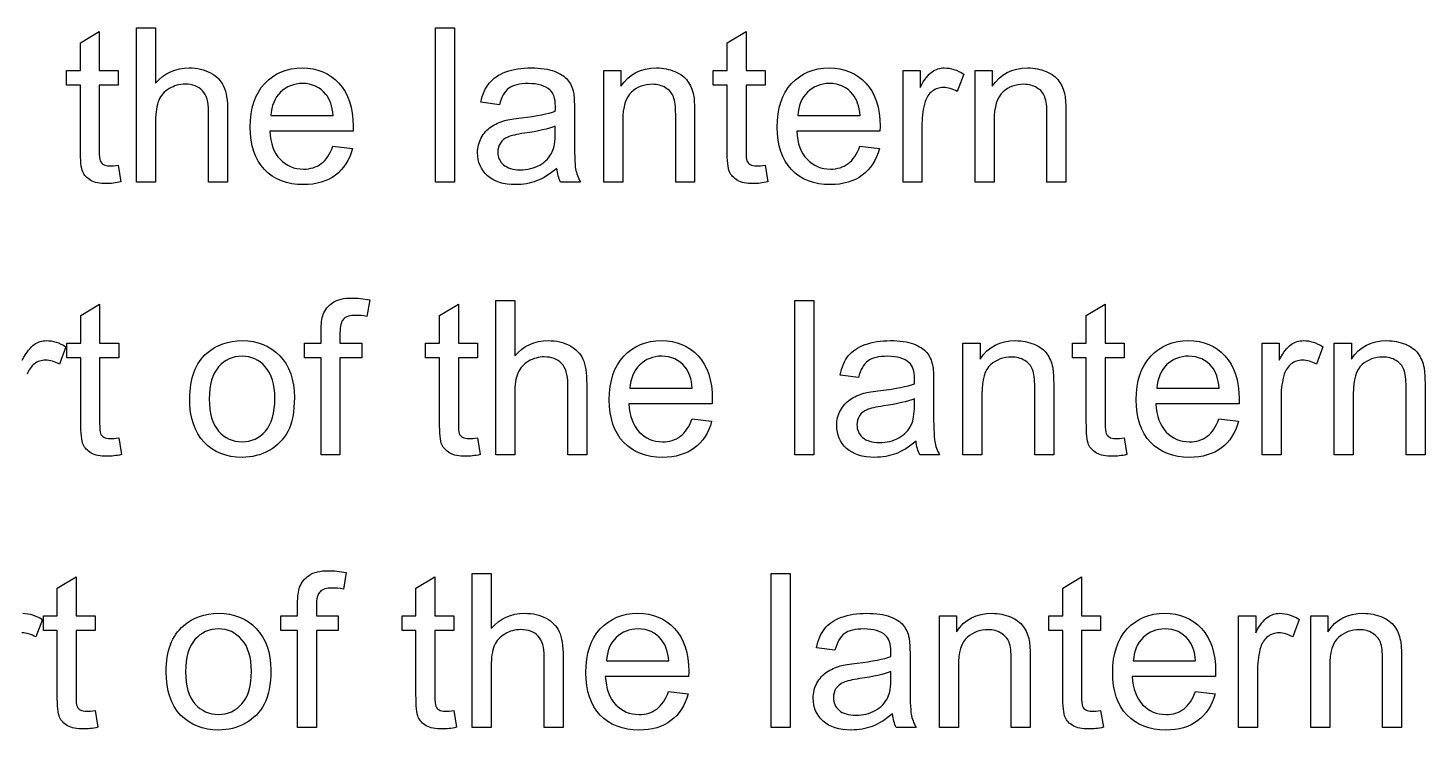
# Model space of a CAD drawing. Extents: x 7 to 424, y 205 to 291.
# Drawn here: x 262.09 to 294.14, y 267.95 to 284.05 of the extents above; entities that cross this region are included whole.
import ezdxf

# ---------------------------------------------------------------- set-up
doc = ezdxf.new("R2010")
doc.units = 0
doc.layers.add('Layer_1', color=7, linetype='CONTINUOUS')

msp = doc.modelspace()

# ---------------------------------------------------------------- linework, layer by layer
at = {"layer": 'Layer_1', "color": 7}
for points in [[(263.293685, 281.262001), (263.293685, 282.735466), (262.975365, 282.735466), (262.975365, 283.073074), (263.293685, 283.073074), (263.293685, 283.707333), (263.725353, 283.967763), (263.725353, 283.073074), (264.161863, 283.073074), (264.161863, 282.735466), (263.725353, 282.735466), (263.725353, 281.237871)], [(264.583873, 280.511987), (264.583873, 284.047349), (265.017975, 284.047349), (265.017975, 282.778858)], [(278.129667, 281.262001), (278.129667, 282.735466), (277.81132, 282.735466), (277.81132, 283.073074), (278.129667, 283.073074), (278.129667, 283.707333), (278.561334, 283.967763), (278.561334, 283.073074), (278.997817, 283.073074), (278.997817, 282.735466), (278.561334, 282.735466), (278.561334, 281.237871)], [(275.3009, 280.511987), (275.3009, 283.073074), (275.691558, 283.073074), (275.691558, 282.708928)], [(282.164219, 280.511987), (282.164219, 283.073074), (282.554876, 283.073074), (282.554876, 282.684825)], [(283.555689, 282.99108), (283.406173, 282.588358)], [(283.818552, 280.511987), (283.818552, 283.073074), (284.20921, 283.073074), (284.20921, 282.708928)], [(272.90404, 282.28451), (272.479595, 282.342374)], [(266.669875, 282.134994), (266.669875, 280.511987), (266.235799, 280.511987), (266.235799, 282.134994)], [(267.66103, 282.038527), (269.091103, 282.038527)], [(274.625869, 282.163913), (274.625869, 281.585137)], [(277.382033, 282.08676), (277.382033, 280.511987), (276.947958, 280.511987), (276.947958, 282.06988)], [(279.747805, 282.038527), (281.177878, 282.038527)], [(285.899685, 282.08676), (285.899685, 280.511987), (285.46561, 280.511987), (285.46561, 282.06988)], [(265.017975, 281.913114), (265.017975, 280.511987), (264.583873, 280.511987)], [(274.18674, 281.638186), (274.18674, 281.797359)], [(275.734949, 281.910707), (275.734949, 280.511987), (275.3009, 280.511987)], [(282.598294, 281.852816), (282.598294, 280.511987), (282.164219, 280.511987)], [(284.252601, 281.910707), (284.252601, 280.511987), (283.818552, 280.511987)], [(269.546663, 281.681604), (267.636715, 281.681604)], [(281.633438, 281.681604), (279.72349, 281.681604)], [(269.086076, 281.336746), (269.086288, 281.336746)], [(269.086288, 281.336746), (269.534836, 281.281289)], [(281.172851, 281.336746), (281.173063, 281.336746)], [(281.173063, 281.336746), (281.621611, 281.281289)], [(264.161863, 280.900263), (264.224569, 280.516829)], [(274.22312, 280.827899), (274.222909, 280.827899)], [(278.997817, 280.900263), (279.060524, 280.516829)], [(274.76332, 280.511987), (274.309956, 280.511987)], [(263.303343, 275.009421), (263.303343, 276.482885), (262.985022, 276.482885), (262.985022, 276.820494), (263.303343, 276.820494), (263.303343, 277.454753), (263.73501, 277.715182), (263.73501, 276.820494), (264.171493, 276.820494), (264.171493, 276.482885), (263.73501, 276.482885), (263.73501, 274.985291)], [(269.930335, 277.811649), (269.865221, 277.433031)], [(271.53162, 275.009421), (271.53162, 276.482885), (271.213273, 276.482885), (271.213273, 276.820494), (271.53162, 276.820494), (271.53162, 277.454753), (271.963287, 277.715182), (271.963287, 276.820494), (272.399771, 276.820494), (272.399771, 276.482885), (271.963287, 276.482885), (271.963287, 274.985291)], [(272.821807, 274.259406), (272.821807, 277.794769), (273.255883, 277.794769), (273.255883, 276.526304)], [(286.367575, 275.009421), (286.367575, 276.482885), (286.049228, 276.482885), (286.049228, 276.820494), (286.367575, 276.820494), (286.367575, 277.454753), (286.799242, 277.715182), (286.799242, 276.820494), (287.235725, 276.820494), (287.235725, 276.482885), (286.799242, 276.482885), (286.799242, 274.985291)], [(268.816175, 274.259406), (268.816175, 276.482885), (268.43274, 276.482885), (268.43274, 276.820494), (268.816175, 276.820494), (268.816175, 277.093015)], [(269.247842, 277.056793), (269.247842, 276.820441), (269.747058, 276.820441), (269.747058, 276.482833), (269.247842, 276.482833), (269.247842, 274.259354), (268.816175, 274.259406)], [(262.960892, 276.738499), (262.811376, 276.335777)], [(283.538808, 274.259406), (283.538808, 276.820494), (283.929466, 276.820494), (283.929466, 276.456348)], [(290.402126, 274.259406), (290.402126, 276.820494), (290.792784, 276.820494), (290.792784, 276.432244)], [(291.793597, 276.738499), (291.644081, 276.335777)], [(292.05646, 274.259406), (292.05646, 276.820494), (292.447117, 276.820494), (292.447117, 276.456348)], [(281.141948, 276.03193), (280.717503, 276.089794)], [(273.255883, 275.660534), (273.255883, 274.259406), (272.821807, 274.259406)], [(274.907809, 275.882414), (274.907809, 274.259406), (274.473707, 274.259406), (274.473707, 275.882414)], [(275.898965, 275.785946), (277.329011, 275.785946)], [(282.863777, 275.911333), (282.863777, 275.332556)], [(283.972857, 275.658126), (283.972857, 274.259406), (283.538808, 274.259406)], [(285.619941, 275.83418), (285.619941, 274.259406), (285.185866, 274.259406), (285.185866, 275.8173)], [(287.98574, 275.785946), (289.415786, 275.785946)], [(292.490483, 275.658126), (292.490483, 274.259406), (292.05646, 274.259406)], [(294.137593, 275.83418), (294.137593, 274.259406), (293.703491, 274.259406), (293.703491, 275.8173)], [(277.784571, 275.429024), (275.874596, 275.429024)], [(282.424648, 275.385632), (282.424648, 275.544779)], [(289.871346, 275.429024), (287.961372, 275.429024)], [(290.836202, 275.600262), (290.836202, 274.259406), (290.402126, 274.259406)], [(277.323957, 275.084166), (277.324196, 275.084166)], [(277.324196, 275.084166), (277.772744, 275.028709)], [(289.410733, 275.084166), (289.410971, 275.084166)], [(289.410971, 275.084166), (289.859519, 275.028709)], [(264.171493, 274.647683), (264.2342, 274.264248)], [(272.399771, 274.647683), (272.462477, 274.264248)], [(287.235725, 274.647683), (287.298432, 274.264248)], [(282.461028, 274.575345), (282.460816, 274.575345)], [(283.001228, 274.259406), (282.547864, 274.259406)], [(262.763143, 268.75684), (262.763143, 270.230305), (262.444823, 270.230305), (262.444823, 270.567913), (262.763143, 270.567913), (262.763143, 271.202173), (263.194811, 271.462628), (263.194811, 270.567913), (263.63132, 270.567913), (263.63132, 270.230305), (263.194811, 270.230305), (263.194811, 268.73271)], [(269.390135, 271.559069), (269.325021, 271.180477)], [(270.99142, 268.75684), (270.99142, 270.230305), (270.6731, 270.230305), (270.6731, 270.567913), (270.99142, 270.567913), (270.99142, 271.202173), (271.423088, 271.462628), (271.423088, 270.567913), (271.859571, 270.567913), (271.859571, 270.230305), (271.423088, 270.230305), (271.423088, 268.73271)], [(272.281608, 268.006853), (272.281608, 271.542189), (272.715683, 271.542189), (272.715683, 270.273723)], [(285.827375, 268.75684), (285.827375, 270.230305), (285.509055, 270.230305), (285.509055, 270.567913), (285.827375, 270.567913), (285.827375, 271.202173), (286.259042, 271.462628), (286.259042, 270.567913), (286.695552, 270.567913), (286.695552, 270.230305), (286.259042, 270.230305), (286.259042, 268.73271)], [(268.276001, 268.006853), (268.276001, 270.230305), (267.892541, 270.230305), (267.892541, 270.567913), (268.276001, 270.567913), (268.276001, 270.840434)], [(268.707669, 270.804239), (268.707669, 270.567887), (269.206858, 270.567887), (269.206858, 270.230279), (268.707669, 270.230279), (268.707669, 268.006826), (268.276001, 268.006853)], [(262.420719, 270.485945), (262.271203, 270.083197)], [(282.998609, 268.006853), (282.998609, 270.567913), (283.389292, 270.567913), (283.389292, 270.203767)], [(289.861927, 268.006853), (289.861927, 270.567913), (290.25261, 270.567913), (290.25261, 270.179664)], [(291.253397, 270.485945), (291.103881, 270.083197)], [(291.51626, 268.006853), (291.51626, 270.567913), (291.906944, 270.567913), (291.906944, 270.203767)], [(274.367609, 269.629833), (274.367609, 268.006853), (273.933534, 268.006853), (273.933534, 269.629833)], [(275.358765, 269.533366), (276.788811, 269.533366)], [(280.601748, 269.779349), (280.177303, 269.837214)], [(282.323603, 269.658752), (282.323603, 269.079976)], [(285.079742, 269.5816), (285.079742, 268.006853), (284.645666, 268.006853), (284.645666, 269.564719)], [(287.44554, 269.533366), (288.875586, 269.533366)], [(293.597393, 269.5816), (293.597393, 268.006853), (293.163318, 268.006853), (293.163318, 269.564719)], [(272.715683, 269.407954), (272.715683, 268.006853), (272.281608, 268.006853)], [(281.884475, 269.133051), (281.884475, 269.292198)], [(283.432631, 269.405546), (283.432631, 268.006853), (282.998609, 268.006853)], [(290.296002, 269.347681), (290.296002, 268.006853), (289.861927, 268.006853)], [(291.950283, 269.405546), (291.950283, 268.006853), (291.51626, 268.006853)], [(277.244371, 269.176443), (275.334397, 269.176443)], [(289.331146, 269.176443), (287.421172, 269.176443)], [(276.783758, 268.831585), (276.783996, 268.831585)], [(276.783996, 268.831585), (277.232544, 268.776129)], [(288.870533, 268.831585), (288.870771, 268.831585)], [(288.870771, 268.831585), (289.319319, 268.776129)], [(263.63132, 268.395102), (263.694026, 268.011668)], [(271.859571, 268.395102), (271.922277, 268.011668)], [(281.920881, 268.322765), (281.920643, 268.322765)], [(286.695552, 268.395102), (286.758232, 268.011668)], [(282.461081, 268.006853), (282.007691, 268.006853)]]:
    msp.add_lwpolyline(points, dxfattribs=at)
for points in [[(271.442376, 280.511987), (271.442376, 284.047349), (271.876451, 284.047349), (271.876451, 280.511987)], [(267.66103, 282.038527)], [(279.747805, 282.038527)], [(264.161836, 280.900316)], [(278.997817, 280.900316)], [(279.680284, 274.259406), (279.680284, 277.794769), (280.114386, 277.794769), (280.114386, 274.259406)], [(275.898965, 275.785946)], [(287.98574, 275.785946)], [(265.801724, 275.539963)], [(266.247864, 275.539963)], [(264.171493, 274.647735)], [(272.399771, 274.647735)], [(287.235725, 274.647735)], [(279.14011, 268.006853), (279.14011, 271.542189), (279.574186, 271.542189), (279.574186, 268.006853)], [(275.358765, 269.533366)], [(287.44554, 269.533366)], [(265.261524, 269.287383)], [(265.707664, 269.287383)], [(263.631294, 268.395155)], [(271.859571, 268.395155)], [(286.695526, 268.395155)]]:
    msp.add_lwpolyline(points, close=True, dxfattribs=at)
for points in [[(265.017975, 282.778858), (265.22054, 283.013596), (265.476163, 283.130965), (265.784843, 283.130965)], [(265.784843, 283.130965), (265.97455, 283.130965), (266.139341, 283.093183), (266.279217, 283.017618)], [(266.279217, 283.017618), (266.419094, 282.943658), (266.518771, 282.840761), (266.578249, 282.708928)], [(267.521171, 282.774042), (267.743033, 283.011991), (268.030812, 283.130965), (268.384507, 283.130965)], [(268.384507, 283.130965), (268.726948, 283.130965), (269.006692, 283.014407), (269.223739, 282.781292)], [(272.670095, 282.781292), (272.758519, 282.893828), (272.886339, 282.979835), (273.053556, 283.039313)], [(273.053556, 283.039313), (273.220755, 283.100414), (273.414483, 283.130965), (273.63474, 283.130965)], [(273.63474, 283.130965), (273.853391, 283.130965), (274.031041, 283.105239), (274.16769, 283.053786)], [(274.16769, 283.053786), (274.304338, 283.002333), (274.404818, 282.937219), (274.46913, 282.858444)], [(275.691558, 282.708928), (275.879659, 282.990286), (276.151359, 283.130965), (276.50666, 283.130965)], [(276.50666, 283.130965), (276.661, 283.130965), (276.802481, 283.102831), (276.931104, 283.046563)], [(276.931104, 283.046563), (277.061332, 282.9919), (277.158602, 282.919554), (277.222913, 282.829525)], [(279.607947, 282.774042), (279.829809, 283.011991), (280.117587, 283.130965), (280.471282, 283.130965)], [(280.471282, 283.130965), (280.813723, 283.130965), (281.093467, 283.014407), (281.310514, 282.781292)], [(282.554876, 282.684825), (282.654553, 282.866488), (282.746196, 282.986264), (282.829804, 283.044155)], [(282.829804, 283.044155), (282.915, 283.102028), (283.008248, 283.130965), (283.109548, 283.130965)], [(283.109548, 283.130965), (283.255845, 283.130965), (283.404559, 283.084337), (283.555689, 282.99108)], [(284.20921, 282.708928), (284.397311, 282.990286), (284.669011, 283.130965), (285.024311, 283.130965)], [(285.024311, 283.130965), (285.178652, 283.130965), (285.320133, 283.102831), (285.448756, 283.046563)], [(285.448756, 283.046563), (285.578984, 282.9919), (285.676254, 282.919554), (285.740565, 282.829525)], [(265.695626, 282.757162), (265.567003, 282.757162), (265.445621, 282.723401), (265.33148, 282.655879)], [(266.093533, 282.607646), (266.000276, 282.707323), (265.86764, 282.757162), (265.695626, 282.757162)], [(266.578249, 282.708928), (266.639333, 282.577095), (266.669875, 282.385784), (266.669875, 282.134994)], [(267.188378, 281.770848), (267.188378, 282.201713), (267.299309, 282.536111), (267.521171, 282.774042)], [(268.389322, 282.774042), (268.189968, 282.774042), (268.021966, 282.707323), (267.885317, 282.573885)], [(268.927114, 282.523244), (268.788843, 282.690443), (268.609579, 282.774042), (268.389322, 282.774042)], [(269.223739, 282.781292), (269.440785, 282.548158), (269.549308, 282.220181), (269.549308, 281.797359)], [(272.479595, 282.342374), (272.518172, 282.524055), (272.581672, 282.670361), (272.670095, 282.781292)], [(273.11867, 282.663102), (273.022203, 282.59237), (272.95066, 282.466173), (272.90404, 282.28451)], [(273.572033, 282.771634), (273.367846, 282.771634), (273.216725, 282.735457), (273.11867, 282.663102)], [(274.066407, 282.624526), (273.955476, 282.722598), (273.790685, 282.771634), (273.572033, 282.771634)], [(274.46913, 282.858444), (274.533441, 282.781274), (274.578456, 282.683202), (274.604173, 282.564228)], [(276.415008, 282.754754), (276.230117, 282.754754), (276.07015, 282.696069), (275.935107, 282.5787)], [(276.716448, 282.675167), (276.631234, 282.728225), (276.530754, 282.754754), (276.415008, 282.754754)], [(276.897317, 282.465379), (276.863556, 282.553803), (276.803266, 282.623732), (276.716448, 282.675167)], [(277.222913, 282.829525), (277.287224, 282.739479), (277.332239, 282.632561), (277.357956, 282.508771)], [(279.275154, 281.770848), (279.275154, 282.201713), (279.386085, 282.536111), (279.607947, 282.774042)], [(280.476097, 282.774042), (280.276743, 282.774042), (280.108741, 282.707323), (279.972093, 282.573885)], [(281.01389, 282.523244), (280.875618, 282.690443), (280.696354, 282.774042), (280.476097, 282.774042)], [(281.310514, 282.781292), (281.52756, 282.548158), (281.636084, 282.220181), (281.636084, 281.797359)], [(283.087826, 282.682417), (282.992982, 282.682417), (282.907777, 282.653471), (282.832212, 282.595581)], [(283.406173, 282.588358), (283.300057, 282.651064), (283.193942, 282.682417), (283.087826, 282.682417)], [(284.93266, 282.754754), (284.747769, 282.754754), (284.587802, 282.696069), (284.452758, 282.5787)], [(285.2341, 282.675167), (285.148886, 282.728225), (285.048406, 282.754754), (284.93266, 282.754754)], [(285.414969, 282.465379), (285.381208, 282.553803), (285.320918, 282.623732), (285.2341, 282.675167)], [(285.740565, 282.829525), (285.804876, 282.739479), (285.849891, 282.632561), (285.875608, 282.508771)], [(265.090312, 282.385793), (265.042087, 282.271634), (265.017975, 282.114074), (265.017975, 281.913114)], [(265.33148, 282.655879), (265.218926, 282.589963), (265.138537, 282.499934), (265.090312, 282.385793)], [(266.235799, 282.134994), (266.235799, 282.352023), (266.188377, 282.509573), (266.093533, 282.607646)], [(267.885317, 282.573885), (267.750274, 282.440447), (267.675512, 282.261994), (267.66103, 282.038527)], [(269.091103, 282.038527), (269.071806, 282.253951), (269.017143, 282.415523), (268.927114, 282.523244)], [(274.189386, 282.250749), (274.189386, 282.427597), (274.148393, 282.552189), (274.066407, 282.624526)], [(274.604173, 282.564228), (274.618637, 282.490285), (274.625869, 282.356847), (274.625869, 282.163913)], [(275.935107, 282.5787), (275.801668, 282.461349), (275.734949, 282.238684), (275.734949, 281.910707)], [(276.947958, 282.06988), (276.947958, 282.246728), (276.931078, 282.378561), (276.897317, 282.465379)], [(277.357956, 282.508771), (277.374008, 282.42839), (277.382033, 282.28772), (277.382033, 282.08676)], [(279.972093, 282.573885), (279.837049, 282.440447), (279.762287, 282.261994), (279.747805, 282.038527)], [(281.177878, 282.038527), (281.158581, 282.253951), (281.103918, 282.415523), (281.01389, 282.523244)], [(282.670631, 282.359255), (282.622406, 282.204915), (282.598294, 282.036102), (282.598294, 281.852816)], [(282.832212, 282.595581), (282.756647, 282.539313), (282.702787, 282.460537), (282.670631, 282.359255)], [(284.452758, 282.5787), (284.31932, 282.461349), (284.252601, 282.238684), (284.252601, 281.910707)], [(285.46561, 282.06988), (285.46561, 282.246728), (285.44873, 282.378561), (285.414969, 282.465379)], [(285.875608, 282.508771), (285.89166, 282.42839), (285.899685, 282.28772), (285.899685, 282.08676)], [(273.412622, 281.987886), (273.763107, 282.029672), (274.021146, 282.079511), (274.18674, 282.137402)], [(274.18674, 282.137402), (274.188504, 282.19688), (274.189386, 282.234663), (274.189386, 282.250749)], [(267.516356, 280.79898), (267.297704, 281.030491), (267.188378, 281.354447), (267.188378, 281.770848)], [(269.549308, 281.797359), (269.549308, 281.771642), (269.548427, 281.733057), (269.546663, 281.681604)], [(272.488988, 281.52968), (272.546879, 281.634173), (272.621641, 281.717773), (272.713275, 281.780479)], [(272.713275, 281.780479), (272.806532, 281.843185), (272.911034, 281.890616), (273.02678, 281.922772)], [(273.02678, 281.922772), (273.111994, 281.945279), (273.240608, 281.966984), (273.412622, 281.987886)], [(274.18674, 281.797359), (274.029189, 281.733048), (273.792855, 281.678385), (273.477736, 281.63337)], [(279.603131, 280.79898), (279.38448, 281.030491), (279.275154, 281.354447), (279.275154, 281.770848)], [(281.636084, 281.797359), (281.636084, 281.771642), (281.635202, 281.733057), (281.633438, 281.681604)], [(267.636715, 281.681604), (267.652766, 281.400264), (267.732344, 281.184831), (267.875449, 281.035306)], [(272.404586, 281.18723), (272.404586, 281.312643), (272.43272, 281.426793), (272.488988, 281.52968)], [(272.927905, 281.404268), (272.887706, 281.343184), (272.867607, 281.27486), (272.867607, 281.199295)], [(273.099117, 281.546561), (273.025175, 281.514405), (272.968104, 281.466974), (272.927905, 281.404268)], [(273.477736, 281.63337), (273.299283, 281.607653), (273.173077, 281.578716), (273.099117, 281.546561)], [(274.116811, 281.20411), (274.16343, 281.302183), (274.18674, 281.446874), (274.18674, 281.638186)], [(274.625869, 281.585137), (274.625869, 281.181612), (274.634706, 280.925989), (274.65238, 280.818269)], [(279.72349, 281.681604), (279.739542, 281.400264), (279.819119, 281.184831), (279.962224, 281.035306)], [(263.346761, 280.748339), (263.311377, 280.830325), (263.293685, 281.001545), (263.293685, 281.262001)], [(263.725353, 281.237871), (263.725353, 281.114082), (263.732585, 281.034504), (263.747049, 280.999138)], [(268.818371, 280.936431), (268.930924, 281.02004), (269.020159, 281.153478), (269.086076, 281.336746)], [(269.534836, 281.281289), (269.464086, 281.019228), (269.333056, 280.815852), (269.141744, 280.67116)], [(272.631281, 280.659095), (272.480151, 280.797366), (272.404586, 280.973411), (272.404586, 281.18723)], [(272.867607, 281.199295), (272.867607, 281.083531), (272.911016, 280.987064), (272.997835, 280.909894)], [(273.829843, 280.902671), (273.960054, 280.97663), (274.055709, 281.07711), (274.116811, 281.20411)], [(278.182716, 280.748339), (278.14735, 280.830325), (278.129667, 281.001545), (278.129667, 281.262001)], [(278.561334, 281.237871), (278.561334, 281.114082), (278.568566, 281.034504), (278.58303, 280.999138)], [(280.905146, 280.936431), (281.0177, 281.02004), (281.106935, 281.153478), (281.172851, 281.336746)], [(281.621611, 281.281289), (281.550861, 281.019228), (281.419831, 280.815852), (281.22852, 280.67116)], [(263.530038, 280.552997), (263.443219, 280.602827), (263.382127, 280.667941), (263.346761, 280.748339)], [(263.747049, 280.999138), (263.7631, 280.963772), (263.788015, 280.935638), (263.821794, 280.914736)], [(263.821794, 280.914736), (263.857177, 280.893834), (263.907016, 280.883383), (263.97131, 280.883383)], [(263.97131, 280.883383), (264.019552, 280.883383), (264.083061, 280.889027), (264.161836, 280.900316)], [(268.408637, 280.454123), (268.03404, 280.454123), (267.736613, 280.569075), (267.516356, 280.79898)], [(267.875449, 281.035306), (268.018535, 280.885781), (268.196997, 280.811019), (268.410833, 280.811019)], [(268.410833, 280.811019), (268.569989, 280.811019), (268.705834, 280.852823), (268.818371, 280.936431)], [(272.997835, 280.909894), (273.086258, 280.832724), (273.214881, 280.794139), (273.383703, 280.794139)], [(273.383703, 280.794139), (273.550902, 280.794139), (273.699616, 280.830316), (273.829843, 280.902671)], [(274.222909, 280.827899), (274.062148, 280.691251), (273.907005, 280.594793), (273.75748, 280.538525)], [(274.309956, 280.511987), (274.264942, 280.602033), (274.235997, 280.707338), (274.22312, 280.827899)], [(274.65238, 280.818269), (274.671677, 280.712153), (274.708657, 280.610059), (274.76332, 280.511987)], [(278.365992, 280.552997), (278.279174, 280.602827), (278.218082, 280.667941), (278.182716, 280.748339)], [(278.58303, 280.999138), (278.599082, 280.963772), (278.624005, 280.935638), (278.657801, 280.914736)], [(278.657801, 280.914736), (278.693167, 280.893834), (278.743006, 280.883383), (278.807317, 280.883383)], [(278.807317, 280.883383), (278.855542, 280.883383), (278.919042, 280.889027), (278.997817, 280.900316)], [(280.495412, 280.454123), (280.120815, 280.454123), (279.823388, 280.569075), (279.603131, 280.79898)], [(279.962224, 281.035306), (280.10531, 280.885781), (280.283772, 280.811019), (280.497608, 280.811019)], [(280.497608, 280.811019), (280.656764, 280.811019), (280.79261, 280.852823), (280.905146, 280.936431)], [(263.896591, 280.478226), (263.739041, 280.478226), (263.616856, 280.50315), (263.530038, 280.552997)], [(264.224569, 280.516829), (264.102384, 280.491094), (263.993059, 280.478226), (263.896591, 280.478226)], [(269.141744, 280.67116), (268.950433, 280.526468), (268.706064, 280.454123), (268.408637, 280.454123)], [(273.279986, 280.454123), (272.998646, 280.454123), (272.782411, 280.522447), (272.631281, 280.659095)], [(273.75748, 280.538525), (273.609578, 280.482257), (273.450413, 280.454123), (273.279986, 280.454123)], [(278.732546, 280.478226), (278.574996, 280.478226), (278.452811, 280.50315), (278.365992, 280.552997)], [(279.060524, 280.516829), (278.938339, 280.491094), (278.829013, 280.478226), (278.732546, 280.478226)], [(281.22852, 280.67116), (281.037208, 280.526468), (280.792839, 280.454123), (280.495412, 280.454123)], [(269.081446, 277.74897), (269.187561, 277.819702), (269.335472, 277.855068), (269.525179, 277.855068)], [(269.525179, 277.855068), (269.647363, 277.855068), (269.782415, 277.840595), (269.930335, 277.811649)], [(268.862, 277.476449), (268.903805, 277.588985), (268.976953, 277.679825), (269.081446, 277.74897)], [(268.816175, 277.093015), (268.816175, 277.265029), (268.83145, 277.39284), (268.862, 277.476449)], [(269.329837, 277.372706), (269.275174, 277.316438), (269.247842, 277.211133), (269.247842, 277.056793)], [(269.609581, 277.457108), (269.477748, 277.457108), (269.3845, 277.428974), (269.329837, 277.372706)], [(269.865221, 277.433031), (269.775192, 277.449082), (269.689979, 277.457108), (269.609581, 277.457108)], [(261.960106, 276.432244), (262.059783, 276.613907), (262.151417, 276.733684), (262.235008, 276.791575)], [(262.235008, 276.791575), (262.320222, 276.849448), (262.41347, 276.878385), (262.514752, 276.878385)], [(262.514752, 276.878385), (262.661049, 276.878385), (262.809762, 276.831756), (262.960892, 276.738499)], [(265.801724, 275.539963), (265.801724, 276.014238), (265.933557, 276.365525), (266.197223, 276.593825)], [(266.197223, 276.593825), (266.41748, 276.783531), (266.68597, 276.878385), (267.002694, 276.878385)], [(267.002694, 276.878385), (267.354784, 276.878385), (267.642562, 276.762629), (267.866029, 276.531119)], [(273.255883, 276.526304), (273.458448, 276.761024), (273.714071, 276.878385), (274.022751, 276.878385)], [(274.022751, 276.878385), (274.212457, 276.878385), (274.377249, 276.840602), (274.517125, 276.765037)], [(274.517125, 276.765037), (274.657002, 276.691077), (274.756679, 276.588181), (274.816157, 276.456348)], [(275.759079, 276.521462), (275.980941, 276.75941), (276.26872, 276.878385), (276.622415, 276.878385)], [(276.622415, 276.878385), (276.964856, 276.878385), (277.2446, 276.761827), (277.461647, 276.528711)], [(280.908003, 276.528711), (280.996445, 276.641247), (281.124265, 276.727255), (281.291464, 276.786733)], [(281.291464, 276.786733), (281.458663, 276.847834), (281.652391, 276.878385), (281.872648, 276.878385)], [(281.872648, 276.878385), (282.091299, 276.878385), (282.268949, 276.852658), (282.405598, 276.801206)], [(282.405598, 276.801206), (282.542246, 276.749771), (282.642726, 276.684657), (282.707038, 276.605864)], [(282.707038, 276.605864), (282.771349, 276.528694), (282.816363, 276.43063), (282.842081, 276.311674)], [(283.929466, 276.456348), (284.117567, 276.737706), (284.389276, 276.878385), (284.744594, 276.878385)], [(284.744594, 276.878385), (284.898934, 276.878385), (285.040407, 276.850251), (285.169012, 276.793983)], [(285.169012, 276.793983), (285.29924, 276.73932), (285.39651, 276.666974), (285.460821, 276.576945)], [(285.460821, 276.576945), (285.525132, 276.486898), (285.570147, 276.37998), (285.595864, 276.25619)], [(287.845855, 276.521462), (288.067716, 276.75941), (288.355495, 276.878385), (288.70919, 276.878385)], [(288.70919, 276.878385), (289.051631, 276.878385), (289.331375, 276.761827), (289.548422, 276.528711)], [(290.792784, 276.432244), (290.892461, 276.613907), (290.984104, 276.733684), (291.067712, 276.791575)], [(291.067712, 276.791575), (291.152926, 276.849448), (291.246174, 276.878385), (291.347456, 276.878385)], [(291.347456, 276.878385), (291.493753, 276.878385), (291.642467, 276.831756), (291.793597, 276.738499)], [(292.447117, 276.456348), (292.635219, 276.737706), (292.906928, 276.878385), (293.262246, 276.878385)], [(293.262246, 276.878385), (293.416586, 276.878385), (293.558059, 276.850251), (293.686664, 276.793983)], [(293.686664, 276.793983), (293.816892, 276.73932), (293.914161, 276.666974), (293.978473, 276.576945)], [(293.978473, 276.576945), (294.042784, 276.486898), (294.087799, 276.37998), (294.113516, 276.25619)], [(262.237416, 276.343), (262.161868, 276.286732), (262.108017, 276.207957), (262.075861, 276.106674)], [(262.493056, 276.429836), (262.398194, 276.429836), (262.312981, 276.400891), (262.237416, 276.343)], [(262.811376, 276.335777), (262.705278, 276.398483), (262.599172, 276.429836), (262.493056, 276.429836)], [(266.462494, 276.275479), (266.319407, 276.113113), (266.247864, 275.867941), (266.247864, 275.539963)], [(267.002694, 276.519054), (266.785647, 276.519054), (266.605581, 276.437862), (266.462494, 276.275479)], [(267.538052, 276.273071), (267.394965, 276.43706), (267.216513, 276.519054), (267.002694, 276.519054)], [(267.75509, 275.554436), (267.75509, 275.87116), (267.682744, 276.110705), (267.538052, 276.273071)], [(267.866029, 276.531119), (268.089496, 276.301214), (268.20123, 275.982885), (268.20123, 275.576132)], [(273.569388, 276.403299), (273.456852, 276.337382), (273.376462, 276.247353), (273.32822, 276.133212)], [(273.933534, 276.504581), (273.804911, 276.504581), (273.683529, 276.47082), (273.569388, 276.403299)], [(274.331441, 276.355065), (274.238184, 276.454743), (274.105548, 276.504581), (273.933534, 276.504581)], [(274.473707, 275.882414), (274.473707, 276.099442), (274.426285, 276.256993), (274.331441, 276.355065)], [(274.816157, 276.456348), (274.877258, 276.324515), (274.907809, 276.133203), (274.907809, 275.882414)], [(275.426286, 275.518268), (275.426286, 275.949133), (275.537217, 276.283531), (275.759079, 276.521462)], [(276.123225, 276.321304), (275.988182, 276.187866), (275.913428, 276.009414), (275.898965, 275.785946)], [(276.627257, 276.521462), (276.427902, 276.521462), (276.259891, 276.454743), (276.123225, 276.321304)], [(277.165022, 276.270663), (277.026769, 276.437862), (276.847513, 276.521462), (276.627257, 276.521462)], [(277.329011, 275.785946), (277.309714, 276.00137), (277.255051, 276.162942), (277.165022, 276.270663)], [(277.461647, 276.528711), (277.678693, 276.295596), (277.787216, 275.967618), (277.787216, 275.544779)], [(280.717503, 276.089794), (280.75608, 276.271475), (280.81958, 276.41778), (280.908003, 276.528711)], [(281.356578, 276.410548), (281.260111, 276.339799), (281.188567, 276.213593), (281.141948, 276.03193)], [(281.809941, 276.519054), (281.605771, 276.519054), (281.45465, 276.482885), (281.356578, 276.410548)], [(282.304315, 276.371946), (282.193384, 276.470018), (282.028593, 276.519054), (281.809941, 276.519054)], [(282.427294, 275.998169), (282.427294, 276.175016), (282.386301, 276.299609), (282.304315, 276.371946)], [(282.842081, 276.311674), (282.856545, 276.237714), (282.863777, 276.104267), (282.863777, 275.911333)], [(284.173015, 276.32612), (284.039576, 276.208768), (283.972857, 275.986104), (283.972857, 275.658126)], [(284.652916, 276.502174), (284.468025, 276.502174), (284.308058, 276.443489), (284.173015, 276.32612)], [(284.954356, 276.422587), (284.869142, 276.475645), (284.768662, 276.502174), (284.652916, 276.502174)], [(285.135225, 276.212799), (285.101464, 276.301223), (285.041174, 276.371152), (284.954356, 276.422587)], [(285.595864, 276.25619), (285.611916, 276.17581), (285.619941, 276.03514), (285.619941, 275.83418)], [(287.513062, 275.518268), (287.513062, 275.949133), (287.623993, 276.283531), (287.845855, 276.521462)], [(288.210001, 276.321304), (288.074957, 276.187866), (288.000204, 276.009414), (287.98574, 275.785946)], [(288.714032, 276.521462), (288.514677, 276.521462), (288.346667, 276.454743), (288.210001, 276.321304)], [(289.251797, 276.270663), (289.113544, 276.437862), (288.934289, 276.521462), (288.714032, 276.521462)], [(289.415786, 275.785946), (289.396489, 276.00137), (289.341826, 276.162942), (289.251797, 276.270663)], [(289.548422, 276.528711), (289.765468, 276.295596), (289.873992, 275.967618), (289.873992, 275.544779)], [(291.07012, 276.343), (290.994555, 276.286732), (290.940695, 276.207957), (290.908539, 276.106674)], [(291.32576, 276.429836), (291.230898, 276.429836), (291.145685, 276.400891), (291.07012, 276.343)], [(291.644081, 276.335777), (291.537965, 276.398483), (291.431858, 276.429836), (291.32576, 276.429836)], [(292.69064, 276.32612), (292.557202, 276.208768), (292.490483, 275.986104), (292.490483, 275.658126)], [(293.170541, 276.502174), (292.98565, 276.502174), (292.825683, 276.443489), (292.69064, 276.32612)], [(293.471981, 276.422587), (293.386785, 276.475645), (293.286305, 276.502174), (293.170541, 276.502174)], [(293.65285, 276.212799), (293.619089, 276.301223), (293.5588, 276.371152), (293.471981, 276.422587)], [(294.113516, 276.25619), (294.129568, 276.17581), (294.137593, 276.03514), (294.137593, 275.83418)], [(273.32822, 276.133212), (273.279995, 276.019053), (273.255883, 275.861494), (273.255883, 275.660534)], [(282.424648, 275.884821), (282.426412, 275.9443), (282.427294, 275.982082), (282.427294, 275.998169)], [(285.185866, 275.8173), (285.185866, 275.994147), (285.168986, 276.12598), (285.135225, 276.212799)], [(290.908539, 276.106674), (290.860314, 275.952334), (290.836202, 275.78353), (290.836202, 275.600262)], [(293.703491, 275.8173), (293.703491, 275.994147), (293.686611, 276.12598), (293.65285, 276.212799)], [(280.951183, 275.527898), (281.04444, 275.590605), (281.148942, 275.638036), (281.264688, 275.670191)], [(281.264688, 275.670191), (281.349902, 275.692698), (281.478516, 275.714403), (281.65053, 275.735305)], [(281.65053, 275.735305), (282.001015, 275.777109), (282.259054, 275.826948), (282.424648, 275.884821)], [(266.132109, 274.5464), (265.911852, 274.776305), (265.801724, 275.107493), (265.801724, 275.539963)], [(266.247864, 275.539963), (266.247864, 275.211986), (266.319407, 274.966003), (266.462494, 274.802014)], [(267.54046, 274.804422), (267.683546, 274.96841), (267.75509, 275.218415), (267.75509, 275.554436)], [(268.20123, 275.576132), (268.20123, 275.246549), (268.151391, 274.986905), (268.051714, 274.797199)], [(275.754264, 274.5464), (275.535612, 274.77791), (275.426286, 275.101866), (275.426286, 275.518268)], [(275.874596, 275.429024), (275.890648, 275.147683), (275.970234, 274.932251), (276.113356, 274.782726)], [(277.787216, 275.544779), (277.787216, 275.519061), (277.786334, 275.480476), (277.784571, 275.429024)], [(280.726922, 275.2771), (280.784796, 275.38161), (280.859549, 275.46521), (280.951183, 275.527898)], [(281.337025, 275.29398), (281.263083, 275.261825), (281.206012, 275.214394), (281.165813, 275.151687)], [(281.715644, 275.38079), (281.537191, 275.355073), (281.410985, 275.326136), (281.337025, 275.29398)], [(282.424648, 275.544779), (282.267097, 275.480467), (282.030763, 275.425804), (281.715644, 275.38079)], [(282.354718, 274.95153), (282.401338, 275.049602), (282.424648, 275.194303), (282.424648, 275.385632)], [(282.863777, 275.332556), (282.863777, 274.929032), (282.872614, 274.673409), (282.890288, 274.565688)], [(287.841039, 274.5464), (287.622387, 274.77791), (287.513062, 275.101866), (287.513062, 275.518268)], [(287.961372, 275.429024), (287.977423, 275.147683), (288.05701, 274.932251), (288.200132, 274.782726)], [(289.873992, 275.544779), (289.873992, 275.519061), (289.87311, 275.480476), (289.871346, 275.429024)], [(263.356392, 274.495759), (263.321026, 274.577744), (263.303343, 274.748965), (263.303343, 275.009421)], [(263.73501, 274.985291), (263.73501, 274.861501), (263.742242, 274.781923), (263.756706, 274.746557)], [(271.584669, 274.495759), (271.549303, 274.577744), (271.53162, 274.748965), (271.53162, 275.009421)], [(271.963287, 274.985291), (271.963287, 274.861501), (271.970519, 274.781923), (271.984983, 274.746557)], [(277.056279, 274.683851), (277.168815, 274.767459), (277.258041, 274.900898), (277.323957, 275.084166)], [(277.772744, 275.028709), (277.702012, 274.766648), (277.570981, 274.563272), (277.379652, 274.41858)], [(280.642494, 274.93465), (280.642494, 275.060062), (280.670637, 275.174212), (280.726922, 275.2771)], [(281.165813, 275.151687), (281.125614, 275.090604), (281.105515, 275.02228), (281.105515, 274.946715)], [(286.420624, 274.495759), (286.385258, 274.577744), (286.367575, 274.748965), (286.367575, 275.009421)], [(286.799242, 274.985291), (286.799242, 274.861501), (286.806474, 274.781923), (286.820938, 274.746557)], [(289.143054, 274.683851), (289.25559, 274.767459), (289.344816, 274.900898), (289.410733, 275.084166)], [(289.859519, 275.028709), (289.788787, 274.766648), (289.657756, 274.563272), (289.466427, 274.41858)], [(263.756706, 274.746557), (263.772758, 274.711191), (263.797681, 274.683057), (263.831477, 274.662155)], [(263.831477, 274.662155), (263.866843, 274.641253), (263.916682, 274.630802), (263.980994, 274.630802)], [(263.980994, 274.630802), (264.029218, 274.630802), (264.092718, 274.636447), (264.171493, 274.647735)], [(266.462494, 274.802014), (266.605581, 274.639648), (266.785647, 274.558465), (267.002694, 274.558465)], [(267.002694, 274.558465), (267.218118, 274.558465), (267.397373, 274.640451), (267.54046, 274.804422)], [(268.051714, 274.797199), (267.953642, 274.609097), (267.809752, 274.462792), (267.620046, 274.358281)], [(271.984983, 274.746557), (272.001035, 274.711191), (272.025958, 274.683057), (272.059755, 274.662155)], [(272.059755, 274.662155), (272.095121, 274.641253), (272.144959, 274.630802), (272.209271, 274.630802)], [(272.209271, 274.630802), (272.257495, 274.630802), (272.320995, 274.636447), (272.399771, 274.647735)], [(276.113356, 274.782726), (276.256443, 274.633219), (276.434896, 274.558465), (276.648714, 274.558465)], [(276.648714, 274.558465), (276.80787, 274.558465), (276.943725, 274.60026), (277.056279, 274.683851)], [(280.869189, 274.406515), (280.718059, 274.544786), (280.642494, 274.720831), (280.642494, 274.93465)], [(281.105515, 274.946715), (281.105515, 274.830968), (281.148924, 274.73451), (281.235743, 274.65734)], [(281.235743, 274.65734), (281.324166, 274.58017), (281.452789, 274.541585), (281.621611, 274.541585)], [(281.621611, 274.541585), (281.78881, 274.541585), (281.937523, 274.577753), (282.067751, 274.65009)], [(282.067751, 274.65009), (282.197962, 274.72405), (282.293617, 274.82453), (282.354718, 274.95153)], [(286.820938, 274.746557), (286.836989, 274.711191), (286.861913, 274.683057), (286.895709, 274.662155)], [(286.895709, 274.662155), (286.931075, 274.641253), (286.980914, 274.630802), (287.045225, 274.630802)], [(287.045225, 274.630802), (287.09345, 274.630802), (287.15695, 274.636447), (287.235725, 274.647735)], [(288.200132, 274.782726), (288.343218, 274.633219), (288.521671, 274.558465), (288.73549, 274.558465)], [(288.73549, 274.558465), (288.894645, 274.558465), (289.0305, 274.60026), (289.143054, 274.683851)], [(263.539669, 274.300417), (263.45285, 274.350247), (263.391758, 274.415361), (263.356392, 274.495759)], [(267.002694, 274.201542), (266.644166, 274.201542), (266.353971, 274.316495), (266.132109, 274.5464)], [(267.620046, 274.358281), (267.431945, 274.253788), (267.226161, 274.201542), (267.002694, 274.201542)], [(271.767946, 274.300417), (271.681127, 274.350247), (271.620035, 274.415361), (271.584669, 274.495759)], [(276.646545, 274.201542), (276.271948, 274.201542), (275.974521, 274.316495), (275.754264, 274.5464)], [(277.379652, 274.41858), (277.188341, 274.273888), (276.943972, 274.201542), (276.646545, 274.201542)], [(281.517894, 274.201542), (281.236554, 274.201542), (281.020319, 274.269866), (280.869189, 274.406515)], [(282.460816, 274.575345), (282.300056, 274.438679), (282.144913, 274.342212), (281.995388, 274.285944)], [(282.547864, 274.259406), (282.50285, 274.349453), (282.473904, 274.454766), (282.461028, 274.575345)], [(282.890288, 274.565688), (282.909585, 274.459573), (282.946565, 274.357479), (283.001228, 274.259406)], [(286.6039, 274.300417), (286.517082, 274.350247), (286.455989, 274.415361), (286.420624, 274.495759)], [(288.73332, 274.201542), (288.358723, 274.201542), (288.061296, 274.316495), (287.841039, 274.5464)], [(289.466427, 274.41858), (289.275116, 274.273888), (289.030747, 274.201542), (288.73332, 274.201542)], [(263.906222, 274.225646), (263.748672, 274.225646), (263.626487, 274.250569), (263.539669, 274.300417)], [(264.2342, 274.264248), (264.112015, 274.238513), (264.002689, 274.225646), (263.906222, 274.225646)], [(272.134499, 274.225646), (271.976949, 274.225646), (271.854764, 274.250569), (271.767946, 274.300417)], [(272.462477, 274.264248), (272.340292, 274.238513), (272.230966, 274.225646), (272.134499, 274.225646)], [(281.995388, 274.285944), (281.847486, 274.229676), (281.688321, 274.201542), (281.517894, 274.201542)], [(286.970454, 274.225646), (286.812904, 274.225646), (286.690719, 274.250569), (286.6039, 274.300417)], [(287.298432, 274.264248), (287.176247, 274.238513), (287.066921, 274.225646), (286.970454, 274.225646)], [(268.321801, 271.223868), (268.363605, 271.336404), (268.436762, 271.427245), (268.541272, 271.496389)], [(268.541272, 271.496389), (268.64737, 271.567121), (268.795272, 271.602487), (268.984979, 271.602487)], [(268.984979, 271.602487), (269.107181, 271.602487), (269.242233, 271.588014), (269.390135, 271.559069)], [(268.276001, 270.840434), (268.276001, 271.012466), (268.291268, 271.140278), (268.321801, 271.223868)], [(268.789663, 271.120152), (268.735, 271.063884), (268.707669, 270.958579), (268.707669, 270.804239)], [(269.069407, 271.204554), (268.937574, 271.204554), (268.844326, 271.17642), (268.789663, 271.120152)], [(269.325021, 271.180477), (269.234992, 271.196528), (269.149788, 271.204554), (269.069407, 271.204554)], [(261.974579, 270.625804), (262.120876, 270.625804), (262.269589, 270.579185), (262.420719, 270.485945)], [(265.657023, 270.341245), (265.87728, 270.530951), (266.14577, 270.625804), (266.462494, 270.625804)], [(266.462494, 270.625804), (266.814584, 270.625804), (267.102362, 270.510049), (267.32583, 270.278539)], [(272.715683, 270.273723), (272.918248, 270.508444), (273.173871, 270.625804), (273.482551, 270.625804)], [(273.482551, 270.625804), (273.672275, 270.625804), (273.837067, 270.588022), (273.976925, 270.512457)], [(273.976925, 270.512457), (274.116802, 270.438497), (274.216479, 270.3356), (274.275957, 270.203767)], [(275.21888, 270.268881), (275.440759, 270.50683), (275.728546, 270.625804), (276.082241, 270.625804)], [(276.082241, 270.625804), (276.424683, 270.625804), (276.704418, 270.509246), (276.921447, 270.276131)], [(280.36783, 270.276131), (280.456254, 270.388667), (280.584065, 270.474674), (280.751264, 270.534153)], [(280.751264, 270.534153), (280.918463, 270.595254), (281.112191, 270.625804), (281.332448, 270.625804)], [(281.332448, 270.625804), (281.5511, 270.625804), (281.72875, 270.600078), (281.865398, 270.548625)], [(281.865398, 270.548625), (282.002064, 270.49719), (282.102553, 270.432076), (282.166864, 270.353283)], [(283.389292, 270.203767), (283.577393, 270.485125), (283.849094, 270.625804), (284.204394, 270.625804)], [(284.204394, 270.625804), (284.358734, 270.625804), (284.500216, 270.59767), (284.628839, 270.541402)], [(284.628839, 270.541402), (284.759049, 270.486739), (284.85631, 270.414393), (284.920621, 270.324364)], [(287.305655, 270.268881), (287.527534, 270.50683), (287.815322, 270.625804), (288.169017, 270.625804)], [(288.169017, 270.625804), (288.511458, 270.625804), (288.791193, 270.509246), (289.008222, 270.276131)], [(290.25261, 270.179664), (290.352288, 270.361327), (290.443922, 270.481104), (290.527512, 270.538994)], [(290.527512, 270.538994), (290.612726, 270.596868), (290.705974, 270.625804), (290.807256, 270.625804)], [(290.807256, 270.625804), (290.953553, 270.625804), (291.102267, 270.579185), (291.253397, 270.485945)], [(291.906944, 270.203767), (292.095045, 270.485125), (292.366746, 270.625804), (292.722046, 270.625804)], [(292.722046, 270.625804), (292.876386, 270.625804), (293.017868, 270.59767), (293.146491, 270.541402)], [(293.146491, 270.541402), (293.276701, 270.486739), (293.373962, 270.414393), (293.438273, 270.324364)], [(262.271203, 270.083197), (262.165088, 270.145903), (262.058972, 270.177256), (261.952856, 270.177256)], [(265.261524, 269.287383), (265.261524, 269.761657), (265.393357, 270.112945), (265.657023, 270.341245)], [(266.462494, 270.266474), (266.245448, 270.266474), (266.065381, 270.185291), (265.922294, 270.022925)], [(266.997852, 270.02049), (266.854765, 270.184479), (266.676313, 270.266474), (266.462494, 270.266474)], [(267.32583, 270.278539), (267.549297, 270.048633), (267.66103, 269.730304), (267.66103, 269.323551)], [(273.393334, 270.252001), (273.264711, 270.252001), (273.143329, 270.21824), (273.029188, 270.150718)], [(273.791241, 270.102485), (273.698002, 270.202162), (273.565366, 270.252001), (273.393334, 270.252001)], [(274.275957, 270.203767), (274.337059, 270.071934), (274.367609, 269.880623), (274.367609, 269.629833)], [(274.886087, 269.265687), (274.886087, 269.696552), (274.997018, 270.03095), (275.21888, 270.268881)], [(276.087057, 270.268881), (275.887702, 270.268881), (275.719692, 270.202162), (275.583026, 270.068724)], [(276.624822, 270.018083), (276.486569, 270.185282), (276.307314, 270.268881), (276.087057, 270.268881)], [(276.921447, 270.276131), (277.138493, 270.043015), (277.247017, 269.715038), (277.247017, 269.292198)], [(280.177303, 269.837214), (280.215897, 270.018894), (280.279406, 270.1652), (280.36783, 270.276131)], [(281.269742, 270.266474), (281.065571, 270.266474), (280.91445, 270.230305), (280.816378, 270.157968)], [(281.764116, 270.119365), (281.653185, 270.217437), (281.488393, 270.266474), (281.269742, 270.266474)], [(282.166864, 270.353283), (282.231176, 270.276113), (282.27619, 270.17805), (282.301908, 270.059093)], [(284.11269, 270.249593), (283.927816, 270.249593), (283.767849, 270.190917), (283.632788, 270.073566)], [(284.414156, 270.170006), (284.328942, 270.223064), (284.228454, 270.249593), (284.11269, 270.249593)], [(284.595025, 269.960218), (284.561264, 270.048642), (284.500974, 270.118571), (284.414156, 270.170006)], [(284.920621, 270.324364), (284.984933, 270.234335), (285.029947, 270.127417), (285.055665, 270.00361)], [(286.972862, 269.265687), (286.972862, 269.696552), (287.083793, 270.03095), (287.305655, 270.268881)], [(288.173832, 270.268881), (287.974477, 270.268881), (287.806467, 270.202162), (287.669801, 270.068724)], [(288.711598, 270.018083), (288.573344, 270.185282), (288.394089, 270.268881), (288.173832, 270.268881)], [(289.008222, 270.276131), (289.225269, 270.043015), (289.333792, 269.715038), (289.333792, 269.292198)], [(290.785561, 270.177256), (290.690699, 270.177256), (290.605485, 270.148319), (290.52992, 270.090446)], [(291.103881, 270.083197), (290.997765, 270.145903), (290.891659, 270.177256), (290.785561, 270.177256)], [(292.630341, 270.249593), (292.445468, 270.249593), (292.285501, 270.190917), (292.15044, 270.073566)], [(292.931808, 270.170006), (292.846594, 270.223064), (292.746105, 270.249593), (292.630341, 270.249593)], [(293.112677, 269.960218), (293.078916, 270.048642), (293.018626, 270.118571), (292.931808, 270.170006)], [(293.438273, 270.324364), (293.502584, 270.234335), (293.547599, 270.127417), (293.573316, 270.00361)], [(265.922294, 270.022925), (265.779208, 269.860541), (265.707664, 269.61536), (265.707664, 269.287383)], [(267.21489, 269.301856), (267.21489, 269.61858), (267.142544, 269.858124), (266.997852, 270.02049)], [(272.78802, 269.880632), (272.739795, 269.76649), (272.715683, 269.608931), (272.715683, 269.407954)], [(273.029188, 270.150718), (272.916652, 270.084802), (272.836263, 269.994773), (272.78802, 269.880632)], [(273.933534, 269.629833), (273.933534, 269.846862), (273.886103, 270.004413), (273.791241, 270.102485)], [(275.583026, 270.068724), (275.447982, 269.935286), (275.373229, 269.756833), (275.358765, 269.533366)], [(276.788811, 269.533366), (276.769532, 269.74879), (276.714869, 269.910362), (276.624822, 270.018083)], [(280.816378, 270.157968), (280.719911, 270.087218), (280.648368, 269.961012), (280.601748, 269.779349)], [(281.88712, 269.745588), (281.88712, 269.922436), (281.846119, 270.047028), (281.764116, 270.119365)], [(282.301908, 270.059093), (282.316372, 269.985133), (282.323603, 269.851686), (282.323603, 269.658752)], [(283.632788, 270.073566), (283.49935, 269.956197), (283.432631, 269.733523), (283.432631, 269.405546)], [(284.645666, 269.564719), (284.645666, 269.741567), (284.628786, 269.8734), (284.595025, 269.960218)], [(285.055665, 270.00361), (285.071716, 269.92323), (285.079742, 269.782559), (285.079742, 269.5816)], [(287.669801, 270.068724), (287.534757, 269.935286), (287.460004, 269.756833), (287.44554, 269.533366)], [(288.875586, 269.533366), (288.856307, 269.74879), (288.801644, 269.910362), (288.711598, 270.018083)], [(290.368366, 269.854094), (290.320123, 269.699754), (290.296002, 269.53095), (290.296002, 269.347681)], [(290.52992, 270.090446), (290.454373, 270.034161), (290.400521, 269.955376), (290.368366, 269.854094)], [(292.15044, 270.073566), (292.017002, 269.956197), (291.950283, 269.733523), (291.950283, 269.405546)], [(293.163318, 269.564719), (293.163318, 269.741567), (293.146438, 269.8734), (293.112677, 269.960218)], [(293.573316, 270.00361), (293.589368, 269.92323), (293.597393, 269.782559), (293.597393, 269.5816)], [(281.110357, 269.482725), (281.460841, 269.524529), (281.718881, 269.574368), (281.884475, 269.632241)], [(281.884475, 269.632241), (281.886238, 269.691719), (281.88712, 269.729502), (281.88712, 269.745588)], [(265.591909, 268.29382), (265.371652, 268.523725), (265.261524, 268.854913), (265.261524, 269.287383)], [(265.707664, 269.287383), (265.707664, 268.959405), (265.779208, 268.713422), (265.922294, 268.549434)], [(267.00026, 268.551868), (267.143346, 268.715839), (267.21489, 268.965835), (267.21489, 269.301856)], [(267.66103, 269.323551), (267.66103, 268.993969), (267.611191, 268.734324), (267.511514, 268.544618)], [(275.214064, 268.29382), (274.995412, 268.52533), (274.886087, 268.849286), (274.886087, 269.265687)], [(277.247017, 269.292198), (277.247017, 269.266481), (277.246135, 269.227896), (277.244371, 269.176443)], [(280.186723, 269.024519), (280.244596, 269.12903), (280.319358, 269.212629), (280.41101, 269.275318)], [(280.41101, 269.275318), (280.504249, 269.338024), (280.608751, 269.385455), (280.724515, 269.417611)], [(280.724515, 269.417611), (280.809711, 269.440118), (280.938325, 269.461823), (281.110357, 269.482725)], [(281.884475, 269.292198), (281.726906, 269.227887), (281.490572, 269.173224), (281.175471, 269.12821)], [(287.300839, 268.29382), (287.082188, 268.52533), (286.972862, 268.849286), (286.972862, 269.265687)], [(289.333792, 269.292198), (289.333792, 269.266481), (289.33291, 269.227896), (289.331146, 269.176443)], [(275.334397, 269.176443), (275.350448, 268.895103), (275.430035, 268.67967), (275.573157, 268.530145)], [(280.102321, 268.682069), (280.102321, 268.807482), (280.130455, 268.921632), (280.186723, 269.024519)], [(280.62564, 268.899133), (280.585441, 268.838032), (280.565341, 268.769699), (280.565341, 268.694134)], [(280.796852, 269.0414), (280.722892, 269.009244), (280.665821, 268.961822), (280.62564, 268.899133)], [(281.175471, 269.12821), (280.997018, 269.102492), (280.870812, 269.073555), (280.796852, 269.0414)], [(281.814519, 268.69895), (281.861156, 268.797022), (281.884475, 268.941722), (281.884475, 269.133051)], [(282.323603, 269.079976), (282.323603, 268.676451), (282.332449, 268.420828), (282.350141, 268.313108)], [(287.421172, 269.176443), (287.437223, 268.895103), (287.51681, 268.67967), (287.659932, 268.530145)], [(262.816218, 268.243178), (262.780835, 268.325164), (262.763143, 268.496385), (262.763143, 268.75684)], [(263.194811, 268.73271), (263.194811, 268.608921), (263.202043, 268.529343), (263.216506, 268.493977)], [(271.044469, 268.243178), (271.009103, 268.325164), (270.99142, 268.496385), (270.99142, 268.75684)], [(271.423088, 268.73271), (271.423088, 268.608921), (271.43032, 268.529343), (271.444784, 268.493977)], [(276.516079, 268.431271), (276.628615, 268.514879), (276.717841, 268.648317), (276.783758, 268.831585)], [(277.232544, 268.776129), (277.161812, 268.514068), (277.030781, 268.310691), (276.839452, 268.165999)], [(280.329016, 268.153934), (280.177886, 268.292206), (280.102321, 268.468251), (280.102321, 268.682069)], [(280.565341, 268.694134), (280.565341, 268.578388), (280.608751, 268.48193), (280.695569, 268.404759)], [(281.527552, 268.39751), (281.65778, 268.47147), (281.753435, 268.57195), (281.814519, 268.69895)], [(285.880424, 268.243178), (285.845058, 268.325164), (285.827375, 268.496385), (285.827375, 268.75684)], [(286.259042, 268.73271), (286.259042, 268.608921), (286.266274, 268.529343), (286.280738, 268.493977)], [(288.602854, 268.431271), (288.71539, 268.514879), (288.804616, 268.648317), (288.870533, 268.831585)], [(289.319319, 268.776129), (289.248587, 268.514068), (289.117557, 268.310691), (288.926228, 268.165999)], [(262.999495, 268.047836), (262.912677, 268.097684), (262.851584, 268.162798), (262.816218, 268.243178)], [(263.216506, 268.493977), (263.232558, 268.458611), (263.257473, 268.430477), (263.291251, 268.409575)], [(263.291251, 268.409575), (263.326617, 268.388673), (263.376456, 268.378222), (263.440767, 268.378222)], [(263.440767, 268.378222), (263.48901, 268.378222), (263.552518, 268.383866), (263.631294, 268.395155)], [(266.462494, 267.948962), (266.103966, 267.948962), (265.813771, 268.063914), (265.591909, 268.29382)], [(265.922294, 268.549434), (266.065381, 268.387068), (266.245448, 268.305885), (266.462494, 268.305885)], [(266.462494, 268.305885), (266.677918, 268.305885), (266.857173, 268.387879), (267.00026, 268.551868)], [(267.511514, 268.544618), (267.413442, 268.356517), (267.269553, 268.21022), (267.079846, 268.105727)], [(271.227746, 268.047836), (271.140927, 268.097684), (271.079835, 268.162798), (271.044469, 268.243178)], [(271.444784, 268.493977), (271.460835, 268.458611), (271.485759, 268.430477), (271.519555, 268.409575)], [(271.519555, 268.409575), (271.554921, 268.388673), (271.604759, 268.378222), (271.669071, 268.378222)], [(271.669071, 268.378222), (271.717296, 268.378222), (271.780796, 268.383866), (271.859571, 268.395155)], [(276.106345, 267.948962), (275.731748, 267.948962), (275.434321, 268.063914), (275.214064, 268.29382)], [(275.573157, 268.530145), (275.716243, 268.380638), (275.894696, 268.305885), (276.108515, 268.305885)], [(276.108515, 268.305885), (276.267688, 268.305885), (276.403543, 268.34768), (276.516079, 268.431271)], [(280.695569, 268.404759), (280.783993, 268.327589), (280.912607, 268.289004), (281.081411, 268.289004)], [(281.081411, 268.289004), (281.24861, 268.289004), (281.397324, 268.325173), (281.527552, 268.39751)], [(281.920643, 268.322765), (281.759865, 268.186099), (281.604722, 268.089632), (281.455215, 268.033364)], [(282.007691, 268.006853), (281.962677, 268.096881), (281.93374, 268.202186), (281.920881, 268.322765)], [(282.350141, 268.313108), (282.369438, 268.206992), (282.406418, 268.104907), (282.461081, 268.006853)], [(286.063701, 268.047836), (285.9769, 268.097684), (285.915807, 268.162798), (285.880424, 268.243178)], [(286.280738, 268.493977), (286.29679, 268.458611), (286.321705, 268.430477), (286.355483, 268.409575)], [(286.355483, 268.409575), (286.390849, 268.388673), (286.440688, 268.378222), (286.504999, 268.378222)], [(286.504999, 268.378222), (286.553224, 268.378222), (286.616733, 268.383866), (286.695526, 268.395155)], [(288.19312, 267.948962), (287.818523, 267.948962), (287.521096, 268.063914), (287.300839, 268.29382)], [(287.659932, 268.530145), (287.803018, 268.380638), (287.981471, 268.305885), (288.19529, 268.305885)], [(288.19529, 268.305885), (288.354463, 268.305885), (288.490318, 268.34768), (288.602854, 268.431271)], [(263.366049, 267.973092), (263.208498, 267.973092), (263.086314, 267.998007), (262.999495, 268.047836)], [(263.694026, 268.011668), (263.571842, 267.98595), (263.462516, 267.973092), (263.366049, 267.973092)], [(267.079846, 268.105727), (266.891745, 268.001217), (266.685961, 267.948962), (266.462494, 267.948962)], [(271.5943, 267.973092), (271.436749, 267.973092), (271.314564, 267.998007), (271.227746, 268.047836)], [(271.922277, 268.011668), (271.800092, 267.98595), (271.690767, 267.973092), (271.5943, 267.973092)], [(276.839452, 268.165999), (276.648141, 268.021308), (276.403772, 267.948962), (276.106345, 267.948962)], [(280.977721, 267.948962), (280.696363, 267.948962), (280.480128, 268.017286), (280.329016, 268.153934)], [(281.455215, 268.033364), (281.307295, 267.977096), (281.14813, 267.948962), (280.977721, 267.948962)], [(286.430281, 267.973092), (286.272713, 267.973092), (286.150519, 267.998007), (286.063701, 268.047836)], [(286.758232, 268.011668), (286.636047, 267.98595), (286.52673, 267.973092), (286.430281, 267.973092)], [(288.926228, 268.165999), (288.734916, 268.021308), (288.490547, 267.948962), (288.19312, 267.948962)]]:
    msp.add_open_spline(points, degree=3, dxfattribs=at)

doc.saveas('drawing.dxf')
